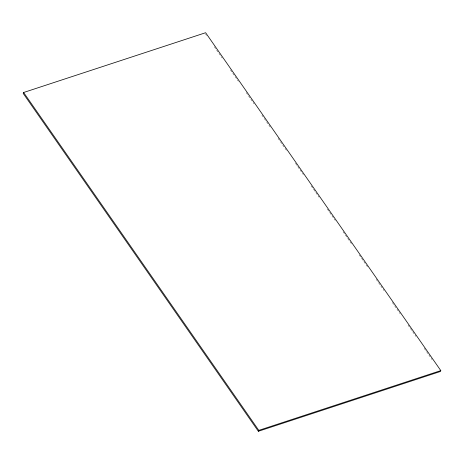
<?xml version="1.0" encoding="UTF-8"?>
<svg xmlns="http://www.w3.org/2000/svg" width="464" height="464" viewBox="0 0 464 464"><rect width="100%" height="100%" fill="white"/><g stroke="black" fill="none" stroke-linecap="round" stroke-linejoin="round"><path stroke-width="0.35" stroke-dasharray="2.32 1.74" d="M205.627 34.226L206.457 35.415M214.322 46.719L222.186 58.017M230.469 69.919L238.334 81.217M246.198 92.522L254.069 103.82M261.934 115.124L271.04 128.209M278.081 138.324L287.187 151.409M295.469 163.305L303.334 174.609M311.205 185.913L319.07 197.212M327.352 209.107L335.217 220.412M343.082 231.716L352.193 244.801M359.229 254.91L368.341 268.001M376.205 279.299L384.07 290.603M392.353 302.499L400.217 313.803M408.082 325.102L415.953 336.406M424.229 348.302L432.1 359.606"/><path stroke-width="0.7" d="M23.623 92.498L23.2 93.403L258.367 431.276L440.377 371.502L440.8 370.597L205.633 32.724L23.623 92.498L258.79 430.372L258.367 431.276M258.79 430.372L440.8 370.597"/></g></svg>
